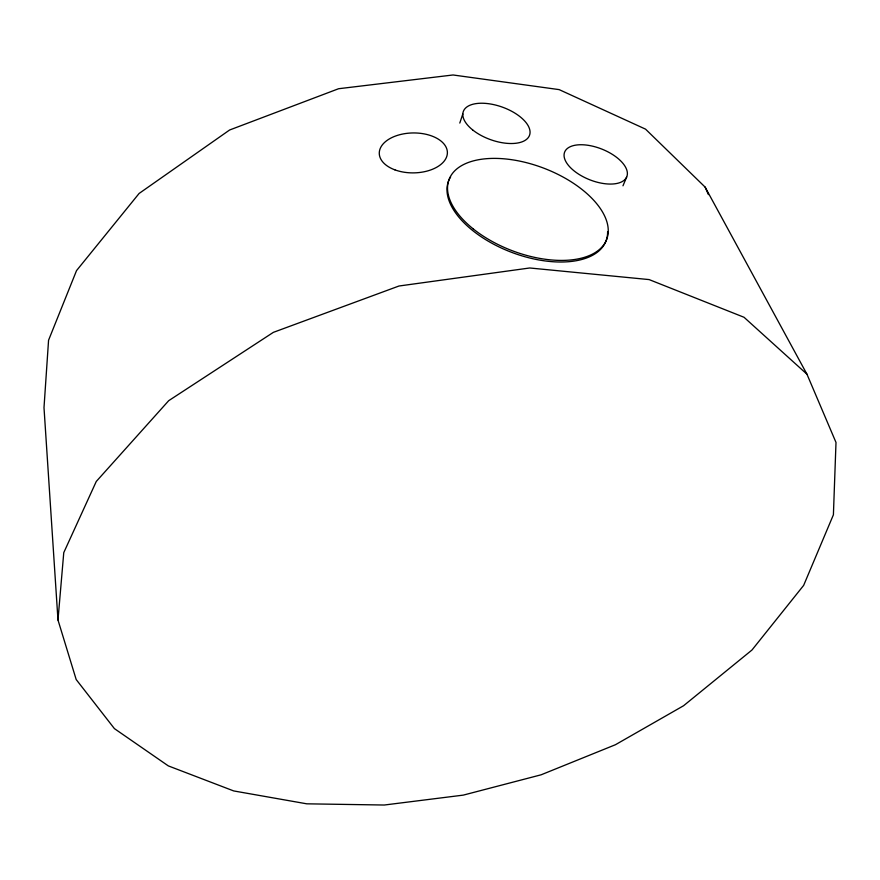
<?xml version="1.0" encoding="UTF-8"?>
<svg xmlns="http://www.w3.org/2000/svg" width="880" height="880" viewBox="0 0 880 880"><rect width="100%" height="100%" fill="white"/><g stroke="black" fill="none" stroke-linecap="round" stroke-linejoin="round"><path stroke-width="1.32" d="M57.981 620.004L63.767 552.64L96.272 481.459L168.696 400.686L273.361 332.354L398.981 286.011L529.727 267.982L649.121 279.587L744.029 317.273L806.949 374.187L836 442.453L833.404 514.789L803.649 585.387L751.982 650.012L683.573 705.738L615.417 744.733L541.145 774.796L463.276 795.124L384.285 805.024L306.801 803.825L233.706 790.933L168.322 765.897L114.411 728.618L76.186 679.536L57.981 620.004L44 407.638L48.565 340.23L76.527 270.611L139.095 193.468L229.592 130.009L338.602 88.726L453.046 74.976L559.152 89.617L645.535 129.14L705.122 187.099L806.949 374.187M459.8 123.057L462.814 113.938M622.974 185.812L626.659 177.034A33.429 16.5 21.6 0 0 586.091 145.035A33.429 16.5 21.6 0 0 574.409 171.138A33.429 16.5 21.6 0 0 626.659 177.034M705.122 187.099L708.422 194.601M607.607 231.803A84.249 44.22 20.8 0 1 515.559 253.77A84.249 44.22 20.8 0 1 450.604 176.924M394.9 169.862A34.067 19.976 -0.7 0 0 447.348 153.604A34.067 19.976 -0.7 0 0 397.716 135.289A34.067 19.976 -0.7 0 0 394.9 169.862M473.286 228.943A84.315 44.187 20.8 0 0 606.276 240.394A84.315 44.187 20.8 0 0 504.13 158.818A84.315 44.187 20.8 0 0 473.286 228.943M472.659 129.921A35.178 17.303 19.7 0 0 528.902 136.631A35.178 17.303 19.7 0 0 487.696 103.598A35.178 17.303 19.7 0 0 472.659 129.921"/></g></svg>
